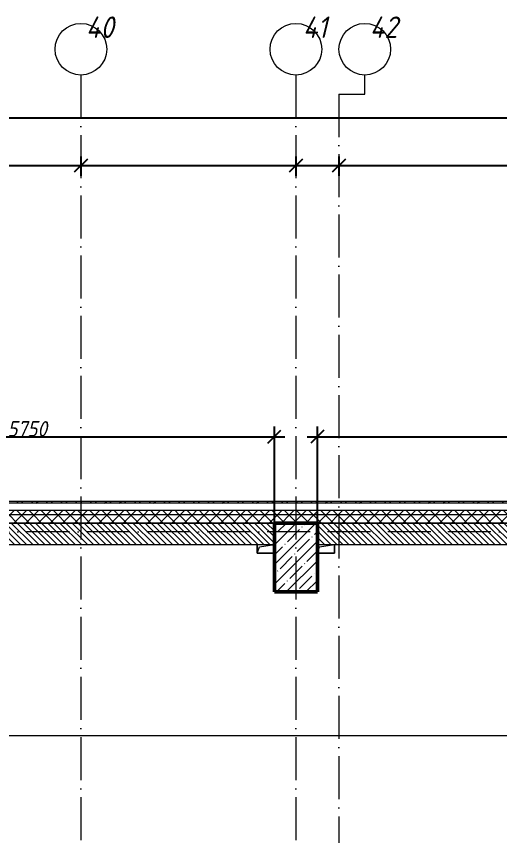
# Model space of a CAD drawing. Header units: millimetres. Extents: x -401725 to 250493, y 305116 to 802890.
# Drawn here: x -121251 to -115632, y 626763 to 636291 of the extents above; entities that cross this region are included whole.
import ezdxf

# ---------------------------------------------------------------- set-up
doc = ezdxf.new("R2010")
doc.units = ezdxf.units.MM
doc.linetypes.add('50_200_ШТРИХ_1Т_ш5_п1_п1_', pattern=[700, 500, -100, 0, -100])
for name, color, linetype, lineweight in [('A-____-____-DIMS', 7, 'Continuous', 9), ('A-FLOR-____-OTLN', 7, 'Continuous', 9), ('A-GENM-____-OTLN', 7, 'Continuous', 9), ('A-WALL-____-MCUT', 7, 'Continuous', 13), ('A-WALL-____-MCUT-1', 7, 'Continuous', 9), ('A-WALL-____-PATT-1', 7, 'Continuous', 9), ('S-COLS-____-MCUT', 7, 'Continuous', 50), ('S-COLS-____-OTLN', 7, 'Continuous', 9), ('S-GRID-____-IDEN', 7, 'Continuous', 9), ('S-GRID-____-OTLN', 7, 'Continuous', 9), ('S-GRID-____-OTLN-1', 7, '50_200_ШТРИХ_1Т_ш5_п1_п1_', 9)]:
    doc.layers.add(name, color=color, linetype=linetype, lineweight=lineweight)
for name, color, linetype, lineweight, true_color in [('A-WALL-____-MCUT-7', 7, 'Continuous', 9, 0x000000), ('A-WALL-____-PATT-2', 7, 'Continuous', 9, 0x787878), ('A-WALL-FNSH-MCUT-3', 7, 'Continuous', 9, 0x000000), ('G-____-____-SYMB-2', 7, 'Continuous', 9, 0x000000)]:
    doc.layers.add(name, color=color, linetype=linetype, lineweight=lineweight, true_color=true_color)
doc.styles.add('ISOCPEUR_I', font='isocpeui.ttf', dxfattribs={"width": 0.9, "height": 2.5})
doc.styles.add('ISOCPEUR_I_12', font='isocpeui.ttf', dxfattribs={"width": 0.9, "height": 180})
doc.styles.add('ISOCPEUR_I_14', font='isocpeui.ttf', dxfattribs={"width": 0.9, "height": 180})
doc.styles.add('ISOCPEUR_I_9', font='isocpeui.ttf', dxfattribs={"width": 0.9, "height": 250})
doc.dimstyles.new('ISO-1_8_0_9К_СРЕДНИЙ_Кладочные_6', dxfattribs={"dimscale": 304.8, "dimtxt": 179.276612, "dimasz": 0.492126, "dimexe": 0.393701, "dimexo": 0, "dimgap": 0, "dimtad": 1, "dimdec": 3, "dimrnd": 0.001, "dimdsep": 46, "dimtxsty": 'ISOCPEUR_I_14', "dimblk1": 'OBLIQUE', "dimblk2": 'OBLIQUE', "dimsah": 1, "dimcen": 0.09, "dimdle": 0.393701, "dimazin": 0, "dimtfac": 1, "dimtdec": 4, "dimtix": 1, "dimtmove": 0, "dimatfit": 3, "dimfxl": 1, "dimtvp": 1, "dimtolj": 1, "dimtzin": 0, "dimarcsym": 2})
doc.dimstyles.new('ISO-2_5_0_9К_БОЛЬШОЙ_ОСИ', dxfattribs={"dimscale": 304.8, "dimtxt": 248.995294, "dimasz": 0.492126, "dimexe": 0.393701, "dimexo": 0, "dimgap": 0, "dimtad": 1, "dimdec": 0, "dimzin": 0, "dimdsep": 46, "dimtxsty": 'ISOCPEUR_I', "dimblk1": 'OBLIQUE', "dimblk2": 'OBLIQUE', "dimsah": 1, "dimcen": 0.09, "dimdle": 0.393701, "dimazin": 0, "dimtfac": 1, "dimtdec": 4, "dimtix": 1, "dimtmove": 0, "dimatfit": 3, "dimfxl": 1, "dimtvp": 1, "dimtolj": 1, "dimtzin": 0, "dimarcsym": 2})
doc.dimstyles.new('ISO-2_5_0_9К_БОЛЬШОЙ_ОСИ_2', dxfattribs={"dimscale": 304.8, "dimtxt": 248.995294, "dimasz": 0.492126, "dimexe": 0.393701, "dimexo": 0, "dimgap": 0, "dimtad": 1, "dimdec": 0, "dimzin": 0, "dimdsep": 46, "dimtxsty": 'ISOCPEUR_I_9', "dimblk1": 'OBLIQUE', "dimblk2": 'OBLIQUE', "dimsah": 1, "dimcen": 0.09, "dimdle": 0.393701, "dimazin": 0, "dimtfac": 1, "dimtdec": 4, "dimtix": 1, "dimtmove": 2, "dimatfit": 3, "dimfxl": 1, "dimtvp": 1, "dimtolj": 1, "dimtzin": 0, "dimarcsym": 2})
pattern_1 = [(135, (-175000.736, 544716.51), (-35.35534, -35.35534), [])]
pattern_2 = [(45, (-175000.74, 544716.51), (-70.71068, 70.71068), []), (135, (-175000.74, 544716.51), (-70.71068, -70.71068), [])]

# ---------------------------------------------------------------- blocks, each defined once
blk = doc.blocks.new('BSC_Колонна _Прямоугольная - 500х800-25984400-АР1_Кладочный план 1 этажа в осях 1-64_Ю-ЯЯ')
at = {"layer": 'S-COLS-____-OTLN'}
h = blk.add_hatch(dxfattribs=at)
h.set_pattern_fill('FP_110', color=256, style=0, pattern_type=2)
h.set_pattern_definition([(225, (57000, 85281.04), (114.04925, -114.04925), []), (225, (56885.95, 85281.04), (114.04925, -114.04925), [201.613, -40.323, 3.353, -36.97])])
h.paths.add_polyline_path([(-250, 400), (-250, -400), (250, -400), (250, 400)], flags=0)
at = {"layer": 'S-COLS-____-MCUT'}
for p, q in [((250, 400), (-250, 400)), ((-250, 400), (-250, -400)), ((250, -400), (250, 400)), ((-250, -400), (250, -400))]:
    blk.add_line(p, q, dxfattribs=at)
blk = doc.blocks.new('AR_Отверстие прямоугольное _в плите_ - AR_Отверстие прямоугольное _в плите_-30511715-АР1_Кладочный план 1 этажа в осях 1-64_Ю-ЯЯ')
at = {"layer": 'A-GENM-____-OTLN'}
for p, q in [((-100, 50), (-100, -50)), ((-100, -50), (-75, 25)), ((-75, 25), (100, 50)), ((-100, -50), (100, -50))]:
    blk.add_line(p, q, dxfattribs=at)
blk = doc.blocks.new('AR_Отверстие прямоугольное _в плите_ - AR_Отверстие прямоугольное _в плите_-V212-АР1_Кладочный план 1 этажа в осях 1-64_Ю-ЯЯ')
at = {"layer": 'A-GENM-____-OTLN'}
for p, q in [((-100, -50), (-75, 25)), ((-75, 25), (100, 50)), ((100, -50), (100, 50)), ((-100, -50), (100, -50))]:
    blk.add_line(p, q, dxfattribs=at)
blk = doc.blocks.new('Ось сетки - Круг_Ø6_00__ISO-2_5_0_9K_-25732049-АР1_Кладочный план 1 этажа в осях 1-64_Ю-ЯЯ')
at = {"layer": 'S-GRID-____-IDEN'}
blk.add_circle((0, 0), 3, dxfattribs=at)
blk = doc.blocks.new('_Oblique')
at = {"color": 0, "linetype": 'ByBlock', "lineweight": -2}
blk.add_line((-0.5, -0.5), (0.5, 0.5), dxfattribs=at)
blk = doc.blocks.new('*D12050')
at = {"layer": 'A-____-____-DIMS', "color": 0, "lineweight": -2, "transparency": 16777216}
for p, q in [((-124700.7, 634663), (-124700.7, 634437)), ((-120500.7, 634663), (-120500.7, 634437)), ((-124820.7, 634557), (-120380.7, 634557))]:
    blk.add_line(p, q, dxfattribs=at)
at = {"layer": 'Defpoints', "color": 0, "transparency": 16777216}
for p in [(-124700.7, 634663), (-120500.7, 634663), (-120500.7, 634557)]:
    blk.add_point(p, dxfattribs=at)
at = {"layer": 'A-____-____-DIMS', "color": 0, "lineweight": -2, "transparency": 16777216, "xscale": 150, "yscale": 150, "zscale": 150, "rotation": 180}
blk.add_blockref('_Oblique', (-124700.7, 634557), dxfattribs=at)
at = {"layer": 'A-____-____-DIMS', "color": 0, "lineweight": -2, "transparency": 16777216, "xscale": 150, "yscale": 150, "zscale": 150}
blk.add_blockref('_Oblique', (-120500.7, 634557), dxfattribs=at)
at = {"layer": 'A-____-____-DIMS', "color": 0, "transparency": 16777216, "insert": (-122600.7, 634558.2), "char_height": 2.5, "width": 781.462, "attachment_point": 5, "style": 'ISOCPEUR_I'}
blk.add_mtext('\\A1;4200', dxfattribs=at)
blk = doc.blocks.new('*D12051')
at = {"layer": 'A-____-____-DIMS', "color": 0, "lineweight": -2, "transparency": 16777216}
for p, q in [((-120500.7, 634663), (-120500.7, 634437)), ((-118000.7, 634663), (-118000.7, 634437)), ((-120620.7, 634557), (-117880.7, 634557))]:
    blk.add_line(p, q, dxfattribs=at)
at = {"layer": 'Defpoints', "color": 0, "transparency": 16777216}
for p in [(-120500.7, 634663), (-118000.7, 634663), (-118000.7, 634557)]:
    blk.add_point(p, dxfattribs=at)
at = {"layer": 'A-____-____-DIMS', "color": 0, "lineweight": -2, "transparency": 16777216, "xscale": 150, "yscale": 150, "zscale": 150, "rotation": 180}
blk.add_blockref('_Oblique', (-120500.7, 634557), dxfattribs=at)
at = {"layer": 'A-____-____-DIMS', "color": 0, "lineweight": -2, "transparency": 16777216, "xscale": 150, "yscale": 150, "zscale": 150}
blk.add_blockref('_Oblique', (-118000.7, 634557), dxfattribs=at)
at = {"layer": 'A-____-____-DIMS', "color": 0, "transparency": 16777216, "insert": (-119250.7, 634558.2), "char_height": 2.5, "width": 758.478, "attachment_point": 5, "style": 'ISOCPEUR_I'}
blk.add_mtext('\\A1;2500', dxfattribs=at)
blk = doc.blocks.new('*D12052')
at = {"layer": 'A-____-____-DIMS', "color": 0, "lineweight": -2, "transparency": 16777216}
for p, q in [((-118000.7, 634663), (-118000.7, 634437)), ((-117500.7, 634663), (-117500.7, 634437)), ((-118120.7, 634557), (-117380.7, 634557))]:
    blk.add_line(p, q, dxfattribs=at)
at = {"layer": 'Defpoints', "color": 0, "transparency": 16777216}
for p in [(-118000.7, 634663), (-117500.7, 634663), (-117500.7, 634557)]:
    blk.add_point(p, dxfattribs=at)
at = {"layer": 'A-____-____-DIMS', "color": 0, "lineweight": -2, "transparency": 16777216, "xscale": 150, "yscale": 150, "zscale": 150, "rotation": 180}
blk.add_blockref('_Oblique', (-118000.7, 634557), dxfattribs=at)
at = {"layer": 'A-____-____-DIMS', "color": 0, "lineweight": -2, "transparency": 16777216, "xscale": 150, "yscale": 150, "zscale": 150}
blk.add_blockref('_Oblique', (-117500.7, 634557), dxfattribs=at)
at = {"layer": 'A-____-____-DIMS', "color": 0, "transparency": 16777216, "insert": (-117750.7, 634558.2), "char_height": 2.5, "width": 568.858, "attachment_point": 5, "style": 'ISOCPEUR_I'}
blk.add_mtext('\\A1;500', dxfattribs=at)
blk = doc.blocks.new('*D12053')
at = {"layer": 'A-____-____-DIMS', "color": 0, "lineweight": -2, "transparency": 16777216}
for p, q in [((-117500.7, 634663), (-117500.7, 634437)), ((-112000.7, 634663), (-112000.7, 634437)), ((-117620.7, 634557), (-111880.7, 634557))]:
    blk.add_line(p, q, dxfattribs=at)
at = {"layer": 'Defpoints', "color": 0, "transparency": 16777216}
for p in [(-117500.7, 634663), (-112000.7, 634663), (-112000.7, 634557)]:
    blk.add_point(p, dxfattribs=at)
at = {"layer": 'A-____-____-DIMS', "color": 0, "lineweight": -2, "transparency": 16777216, "xscale": 150, "yscale": 150, "zscale": 150, "rotation": 180}
blk.add_blockref('_Oblique', (-117500.7, 634557), dxfattribs=at)
at = {"layer": 'A-____-____-DIMS', "color": 0, "lineweight": -2, "transparency": 16777216, "xscale": 150, "yscale": 150, "zscale": 150}
blk.add_blockref('_Oblique', (-112000.7, 634557), dxfattribs=at)
at = {"layer": 'A-____-____-DIMS', "color": 0, "transparency": 16777216, "insert": (-114750.7, 634558.2), "char_height": 2.5, "width": 758.478, "attachment_point": 5, "style": 'ISOCPEUR_I'}
blk.add_mtext('\\A1;5500', dxfattribs=at)
blk = doc.blocks.new('*D12066')
at = {"layer": 'A-____-____-DIMS', "color": 0, "lineweight": -2, "transparency": 16777216}
for p, q in [((-177350.7, 635215.2), (-177350.7, 634989.2)), ((-73850.7, 635215.2), (-73850.7, 634989.2)), ((-177470.7, 635109.2), (-126117.4, 635109.2)), ((-73730.7, 635109.2), (-125238.4, 635109.2))]:
    blk.add_line(p, q, dxfattribs=at)
at = {"layer": 'Defpoints', "color": 0, "transparency": 16777216}
for p in [(-177350.7, 635215.2), (-73850.7, 635215.2), (-73850.7, 635109.2)]:
    blk.add_point(p, dxfattribs=at)
at = {"layer": 'A-____-____-DIMS', "color": 0, "lineweight": -2, "transparency": 16777216, "xscale": 150, "yscale": 150, "zscale": 150, "rotation": 180}
blk.add_blockref('_Oblique', (-177350.7, 635109.2), dxfattribs=at)
at = {"layer": 'A-____-____-DIMS', "color": 0, "lineweight": -2, "transparency": 16777216, "xscale": 150, "yscale": 150, "zscale": 150}
blk.add_blockref('_Oblique', (-73850.7, 635109.2), dxfattribs=at)
at = {"layer": 'A-____-____-DIMS', "color": 0, "transparency": 16777216, "insert": (-126218, 635435.8), "char_height": 250, "width": 1080.257, "attachment_point": 1, "line_spacing_factor": 1.149209, "style": 'ISOCPEUR_I_9'}
blk.add_mtext('\\A1;103500', dxfattribs=at)
blk = doc.blocks.new('*D12768')
at = {"layer": 'A-____-____-DIMS', "color": 0, "lineweight": -2, "transparency": 16777216}
for p, q in [((-124000.7, 630397.6), (-124000.7, 631522.7)), ((-118250.7, 630397.6), (-118250.7, 631522.7)), ((-124120.7, 631402.7), (-118130.7, 631402.7))]:
    blk.add_line(p, q, dxfattribs=at)
at = {"layer": 'Defpoints', "color": 0, "transparency": 16777216}
for p in [(-118250.7, 631402.7), (-124000.7, 630397.6), (-118250.7, 630397.6)]:
    blk.add_point(p, dxfattribs=at)
at = {"layer": 'A-____-____-DIMS', "color": 0, "lineweight": -2, "transparency": 16777216, "xscale": 150, "yscale": 150, "zscale": 150, "rotation": 180}
blk.add_blockref('_Oblique', (-124000.7, 631402.7), dxfattribs=at)
at = {"layer": 'A-____-____-DIMS', "color": 0, "lineweight": -2, "transparency": 16777216, "xscale": 150, "yscale": 150, "zscale": 150}
blk.add_blockref('_Oblique', (-118250.7, 631402.7), dxfattribs=at)
at = {"layer": 'A-____-____-DIMS', "color": 0, "transparency": 16777216, "insert": (-121125.7, 631493.8), "char_height": 180, "width": 546.104, "attachment_point": 5, "style": 'ISOCPEUR_I_14'}
blk.add_mtext('\\A1;5750', dxfattribs=at)
blk = doc.blocks.new('*D12773')
at = {"layer": 'A-____-____-DIMS', "color": 0, "lineweight": -2, "transparency": 16777216}
for p, q in [((-117750.7, 630397.6), (-117750.7, 631522.7)), ((-112250.7, 630397.6), (-112250.7, 631522.7)), ((-117870.7, 631402.7), (-112130.7, 631402.7))]:
    blk.add_line(p, q, dxfattribs=at)
at = {"layer": 'Defpoints', "color": 0, "transparency": 16777216}
for p in [(-112250.7, 631402.7), (-117750.7, 630397.6), (-112250.7, 630397.6)]:
    blk.add_point(p, dxfattribs=at)
at = {"layer": 'A-____-____-DIMS', "color": 0, "lineweight": -2, "transparency": 16777216, "xscale": 150, "yscale": 150, "zscale": 150, "rotation": 180}
blk.add_blockref('_Oblique', (-117750.7, 631402.7), dxfattribs=at)
at = {"layer": 'A-____-____-DIMS', "color": 0, "lineweight": -2, "transparency": 16777216, "xscale": 150, "yscale": 150, "zscale": 150}
blk.add_blockref('_Oblique', (-112250.7, 631402.7), dxfattribs=at)
at = {"layer": 'A-____-____-DIMS', "color": 0, "transparency": 16777216, "insert": (-115000.7, 631492.7), "char_height": 180, "width": 546.104, "attachment_point": 5, "style": 'ISOCPEUR_I_14'}
blk.add_mtext('\\A1;5500', dxfattribs=at)

msp = doc.modelspace()

# ---------------------------------------------------------------- hatches: boundary and pattern name
at = {"layer": 'A-WALL-____-PATT-1'}
h = msp.add_hatch(dxfattribs=at)
h.set_pattern_fill('FP_6', color=256, style=0, pattern_type=2)
h.set_pattern_definition(pattern_1)
h.paths.add_polyline_path([(-118456.4217, 630147.5526), (-118250.7357, 630147.5526), (-118250.7357, 630397.5526), (-124000.7357, 630397.5526), (-124000.7357, 630147.5526), (-121991.3502, 630147.5526)], flags=0)
h = msp.add_hatch(dxfattribs=at)
h.set_pattern_fill('FP_6', color=256, style=0, pattern_type=2)
h.set_pattern_definition(pattern_1)
h.paths.add_polyline_path([(-112250.7357, 630147.5526), (-112250.7357, 630397.5526), (-117750.7357, 630397.5526), (-117750.7357, 630147.5526), (-114921.4931, 630147.5526)], flags=0)
at = {"layer": 'A-WALL-____-PATT-2'}
h = msp.add_hatch(dxfattribs=at)
h.set_pattern_fill('FP_3', color=256, style=0, pattern_type=2)
h.set_pattern_definition([(45, (-175000.74, 544716.51), (-85.53659, 85.53659), []), (45, (-174943.71, 544716.51), (-85.53659, 85.53659), [])])
h.paths.add_polyline_path([(-100285.7357, 630627.5526), (-100285.7357, 630647.5526), (-124815.7357, 630647.5526), (-124815.7357, 630627.5526), (-100781.7788, 630627.5526)], flags=0)
h = msp.add_hatch(dxfattribs=at)
h.set_pattern_fill('FP_1', color=256, style=0, pattern_type=2)
h.set_pattern_definition(pattern_2)
h.paths.add_polyline_path([(-100285.7357, 630497.5526), (-100285.7357, 630547.5526), (-124815.7357, 630547.5526), (-124815.7357, 630497.5526), (-100781.7788, 630497.5526)], flags=0)
h = msp.add_hatch(dxfattribs=at)
h.set_pattern_fill('FP_1', color=256, style=0, pattern_type=2)
h.set_pattern_definition(pattern_2)
h.paths.add_polyline_path([(-100300.7357, 630397.5526), (-100285.7357, 630397.5526), (-100285.7357, 630497.5526), (-124815.7357, 630497.5526), (-124815.7357, 630397.5526), (-100781.7788, 630397.5526)], flags=0)

# ---------------------------------------------------------------- linework, layer by layer
at = {"layer": 'A-FLOR-____-OTLN'}
for p, q in [((-118450.7357, 630047.5526), (-118450.7357, 630147.5526)), ((-117550.7357, 630147.5526), (-117550.7357, 630047.5526)), ((-118250.7357, 630047.5526), (-118450.7357, 630047.5526)), ((-117550.7357, 630047.5526), (-117750.7357, 630047.5526))]:
    msp.add_line(p, q, dxfattribs=at)
at = {"layer": 'A-WALL-____-MCUT'}
for p, q in [((-100285.7357, 630627.5526), (-124815.7357, 630627.5526)), ((-124000.7357, 630397.5526), (-118250.7357, 630397.5526)), ((-117750.7357, 630397.5526), (-112250.7357, 630397.5526))]:
    msp.add_line(p, q, dxfattribs=at)
at = {"layer": 'A-WALL-____-MCUT-1'}
for p, q in [((-118250.7357, 630397.5526), (-124000.7357, 630397.5526)), ((-112250.7357, 630397.5526), (-117750.7357, 630397.5526)), ((-124000.7357, 630147.5526), (-118250.7357, 630147.5526)), ((-117750.7357, 630147.5526), (-112250.7357, 630147.5526))]:
    msp.add_line(p, q, dxfattribs=at)
at = {"layer": 'A-WALL-____-MCUT-7'}
for p, q in [((-124815.7357, 630547.5526), (-100285.7357, 630547.5526)), ((-124815.7357, 630497.5526), (-100285.7357, 630497.5526))]:
    msp.add_line(p, q, dxfattribs=at)
at = {"layer": 'A-WALL-FNSH-MCUT-3'}
msp.add_line((-100285.7357, 630647.5526), (-124815.7357, 630647.5526), dxfattribs=at)
at = {"layer": 'G-____-____-SYMB-2'}
msp.add_line((-180262.5176, 627925.5632), (-70620.9903, 627925.5632), dxfattribs=at)
at = {"layer": 'S-GRID-____-OTLN'}
for p, q in [((-117199.6939, 635387.8745), (-117199.6939, 635609.362)), ((-117500.7357, 635387.8745), (-117199.6939, 635387.8745))]:
    msp.add_line(p, q, dxfattribs=at)
at = {"layer": 'S-GRID-____-OTLN-1'}
for p, q in [((-120500.7357, 635609.362), (-120500.7357, 597608.0984)), ((-118000.7357, 635609.362), (-118000.7357, 597608.0984)), ((-117500.7357, 635387.8745), (-117500.7357, 597746.784)), ((-70926.3291, 630297.5526), (-179669.5059, 630297.5526))]:
    msp.add_line(p, q, dxfattribs=at)

# ---------------------------------------------------------------- block references
at = {"layer": 'A-GENM-____-OTLN'}
for name, p in [('AR_Отверстие прямоугольное _в плите_ - AR_Отверстие прямоугольное _в плите_-30511715-АР1_Кладочный план 1 этажа в осях 1-64_Ю-ЯЯ', (-118350.7357, 630097.5526)), ('AR_Отверстие прямоугольное _в плите_ - AR_Отверстие прямоугольное _в плите_-V212-АР1_Кладочный план 1 этажа в осях 1-64_Ю-ЯЯ', (-117650.7357, 630097.5526))]:
    msp.add_blockref(name, p, dxfattribs=at)
at = {"layer": 'S-COLS-____-OTLN', "rotation": 180}
msp.add_blockref('BSC_Колонна _Прямоугольная - 500х800-25984400-АР1_Кладочный план 1 этажа в осях 1-64_Ю-ЯЯ', (-118000.7357, 629997.5526), dxfattribs=at)
at = {"layer": 'S-GRID-____-IDEN', "xscale": 99.99999999999993, "yscale": 99.99999999999993, "zscale": 99.99999999999993, "rotation": 180}
for p in [(-120500.7357, 635909.362), (-118000.7357, 635909.362), (-117199.6939, 635909.362)]:
    msp.add_blockref('Ось сетки - Круг_Ø6_00__ISO-2_5_0_9K_-25732049-АР1_Кладочный план 1 этажа в осях 1-64_Ю-ЯЯ', p, dxfattribs=at)

# ---------------------------------------------------------------- texts
at = {"layer": 'S-GRID-____-IDEN', "char_height": 250, "attachment_point": 1, "style": 'ISOCPEUR_I_12'}
for s, insert, width in [('40', (-120442.4423, 636290.5494), 425.696062), ('41', (-117918.5923, 636290.5494), 367.974562), ('42', (-117141.4004, 636290.5494), 425.696062)]:
    msp.add_mtext(s, dxfattribs=dict(at, insert=insert, width=width))

# ---------------------------------------------------------------- dimensions: what is measured, and where the dimension line sits
at = {"layer": 'A-____-____-DIMS'}
dim = msp.add_linear_dim(base=(-73850.7357, 635109.1792), p1=(-177350.7357, 635215.2452), p2=(-73850.7357, 635215.2452), dimstyle='ISO-2_5_0_9К_БОЛЬШОЙ_ОСИ_2', override={"dimpost": '<>', "dimfxl": 103500}, dxfattribs=at)
dim.commit()
dim.dimension.update_dxf_attribs({"geometry": '*D12066', "text_midpoint": (-125677.8855, 635269.1264), "dimtype": 160})
for base, p1, p2, dimstyle, override, picture, middle in [((-120500.7357, 634556.9599), (-124700.7357, 634663.0259), (-120500.7357, 634663.0259), 'ISO-2_5_0_9К_БОЛЬШОЙ_ОСИ', {"dimpost": '<>', "dimfxl": 4200}, '*D12050', (-122600.7357, 634558.2099)), ((-118000.7357, 634556.9599), (-120500.7357, 634663.0259), (-118000.7357, 634663.0259), 'ISO-2_5_0_9К_БОЛЬШОЙ_ОСИ', {"dimpost": '<>', "dimfxl": 2500}, '*D12051', (-119250.7357, 634558.2099)), ((-117500.7357, 634556.9599), (-118000.7357, 634663.0259), (-117500.7357, 634663.0259), 'ISO-2_5_0_9К_БОЛЬШОЙ_ОСИ', {"dimpost": '<>', "dimfxl": 500}, '*D12052', (-117750.7357, 634558.2099)), ((-112000.7357, 634556.9599), (-117500.7357, 634663.0259), (-112000.7357, 634663.0259), 'ISO-2_5_0_9К_БОЛЬШОЙ_ОСИ', {"dimpost": '<>', "dimfxl": 5500}, '*D12053', (-114750.7357, 634558.2099)), ((-118250.7357, 631402.6599), (-124000.7357, 630397.5526), (-118250.7357, 630397.5526), 'ISO-1_8_0_9К_СРЕДНИЙ_Кладочные_6', {"dimpost": '<>', "dimfxl": 5750}, '*D12768', (-121125.7357, 631493.819)), ((-112250.7357, 631402.6599), (-117750.7357, 630397.5526), (-112250.7357, 630397.5526), 'ISO-1_8_0_9К_СРЕДНИЙ_Кладочные_6', {"dimpost": '<>', "dimfxl": 5500}, '*D12773', (-115000.7357, 631492.6599))]:
    dim = msp.add_linear_dim(base=base, p1=p1, p2=p2, dimstyle=dimstyle, override=override, dxfattribs=at)
    dim.commit()
    dim.dimension.update_dxf_attribs({"geometry": picture, "text_midpoint": middle})

doc.saveas('drawing.dxf')
